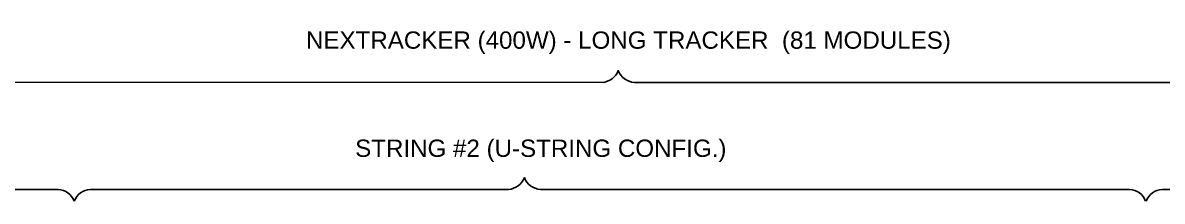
# Model space of a CAD drawing. Header units: feet. Extents: x -12372 to 90117, y -14865 to 4121.
# Drawn here: x 5555 to 6875, y 1499 to 1705 of the extents above; entities that cross this region are included whole.
import ezdxf

# ---------------------------------------------------------------- set-up
doc = ezdxf.new("R2010")
doc.units = ezdxf.units.FT
doc.header["$MEASUREMENT"] = 0
doc.layers.add('G-ANNO-TEXT', color=1, linetype='Continuous')
doc.styles.add('NEI-A', font='arial.ttf')

msp = doc.modelspace()

# ---------------------------------------------------------------- linework, layer by layer
at = {"layer": 'G-ANNO-TEXT', "flags": 128}
for points in [[(4339.3, 1622.9, -0.427062), (4355.1, 1637.1), (6226.3, 1636.6, 0.298343), (6244.8, 1650.2, 0.298343), (6263.3, 1636.6), (8149.2, 1636.6, -0.354962), (8159.7, 1622.9)], [(4495.7, 1499.1, -0.298343), (4514.2, 1512.8), (5006.4, 1512.8, 0.298343), (5024.9, 1526.4, 0.298343), (5043.4, 1512.8), (5596.3, 1512.8, -0.298343), (5614.8, 1499.1)], [(5614.9, 1499.1, -0.298343), (5633.5, 1512.8), (6117.6, 1512.8, 0.298343), (6136.1, 1526.4, 0.298343), (6154.6, 1512.8), (6836.9, 1512.8, -0.298343), (6855.4, 1499.1)], [(6856.1, 1499.1, -0.298343), (6874.6, 1512.8), (7275.3, 1512.8, 0.298343), (7293.8, 1526.4, 0.298343), (7312.3, 1512.8), (7945.8, 1512.8, -0.298343), (7964.3, 1499.1)]]:
    msp.add_lwpolyline(points, format="xyb", dxfattribs=at)

# ---------------------------------------------------------------- texts
at = {"layer": 'G-ANNO-TEXT', "char_height": 20, "attachment_point": 3, "style": 'NEI-A', "bg_fill": 3, "box_fill_scale": 1.5, "bg_fill_color": 256, "bg_fill_transparency": 0}
for s, insert, width in [('NEXTRACKER (400W) - LONG TRACKER  (81 MODULES)', (6629.9, 1695.5), 746.593), ('STRING #2 (U-STRING CONFIG.)', (6370.1, 1570.4), 429.163)]:
    msp.add_mtext(s, dxfattribs=dict(at, insert=insert, width=width))

doc.saveas('drawing.dxf')
